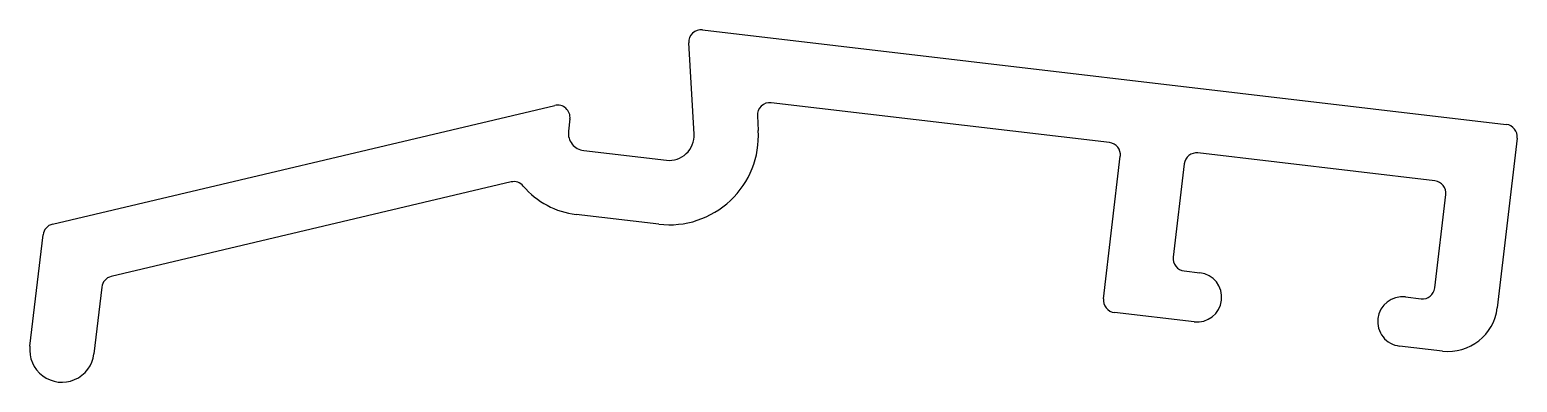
# Model space of a CAD drawing. Header units: inches. Extents: x -15.1 to 14.9, y 0.7 to 7.8.
import ezdxf

# ---------------------------------------------------------------- set-up
doc = ezdxf.new("R2010")
doc.units = ezdxf.units.IN
doc.header["$MEASUREMENT"] = 0

msp = doc.modelspace()

# ---------------------------------------------------------------- linework, layer by layer
at = {"color": 7}
for p, q in [((-1.689, 5.68), (-1.795, 7.525)), ((-1.517, 7.788), (14.719, 5.879)), ((6.703, 5.512), (-0.13, 6.316)), ((-14.647, 3.863), (-4.501, 6.261)), ((-0.408, 6.053), (-0.391, 5.755)), ((-4.195, 5.988), (-4.224, 5.74)), ((14.938, 5.601), (14.537, 2.178)), ((-3.917, 5.351), (-2.247, 5.155)), ((6.584, 2.358), (6.922, 5.235)), ((13.278, 4.739), (8.491, 5.302)), ((8.213, 5.083), (7.992, 3.199)), ((-5.385, 4.716), (-13.463, 2.808)), ((13.275, 2.578), (13.497, 4.462)), ((-2.399, 3.864), (-4.069, 4.06)), ((-15.103, 1.399), (-14.838, 3.649)), ((8.211, 2.922), (8.528, 2.885)), ((-13.653, 2.593), (-13.812, 1.247)), ((12.68, 2.396), (12.998, 2.359)), ((8.412, 1.891), (6.803, 2.081)), ((13.427, 1.302), (12.563, 1.403))]:
    msp.add_line(p, q, dxfattribs=at)
for centre, radius, start, end in [((-1.546, 7.539), 0.25, 83.2934, 183.2934), ((-0.159, 6.067), 0.25, 83.2934, 183.2934), ((-4.443, 6.017), 0.25, 353.2934, 103.2934), ((-3.877, 5.699), 0.35, 173.2934, 263.2934), ((-2.188, 5.652), 1.8, 263.2934, 3.2934), ((14.69, 5.63), 0.25, 353.2934, 83.2934), ((-2.188, 5.652), 0.5, 263.2934, 3.2934), ((6.674, 5.264), 0.25, 353.2934, 83.2934), ((8.461, 5.054), 0.25, 83.2934, 173.2934), ((-5.328, 4.473), 0.25, 40.2015, 103.2934), ((-3.877, 5.699), 1.65, 220.2015, 263.2934), ((13.248, 4.491), 0.25, 353.2934, 83.2934), ((-14.59, 3.62), 0.25, 103.2934, 173.2934), ((8.24, 3.17), 0.25, 173.2934, 263.2934), ((-13.405, 2.564), 0.25, 103.2934, 173.2934), ((8.47, 2.388), 0.5, 353.2934, 83.2934), ((13.027, 2.607), 0.25, 263.2934, 353.2934), ((6.832, 2.329), 0.25, 173.2934, 263.2934), ((8.47, 2.388), 0.5, 263.2934, 353.2934), ((12.621, 1.9), 0.5, 83.2934, 173.2934), ((13.544, 2.295), 1, 263.2934, 353.2934), ((12.621, 1.9), 0.5, 173.2934, 263.2934), ((-14.457, 1.323), 0.65, 173.2934, 353.2934)]:
    msp.add_arc(centre, radius, start, end, dxfattribs=at)

doc.saveas('drawing.dxf')
